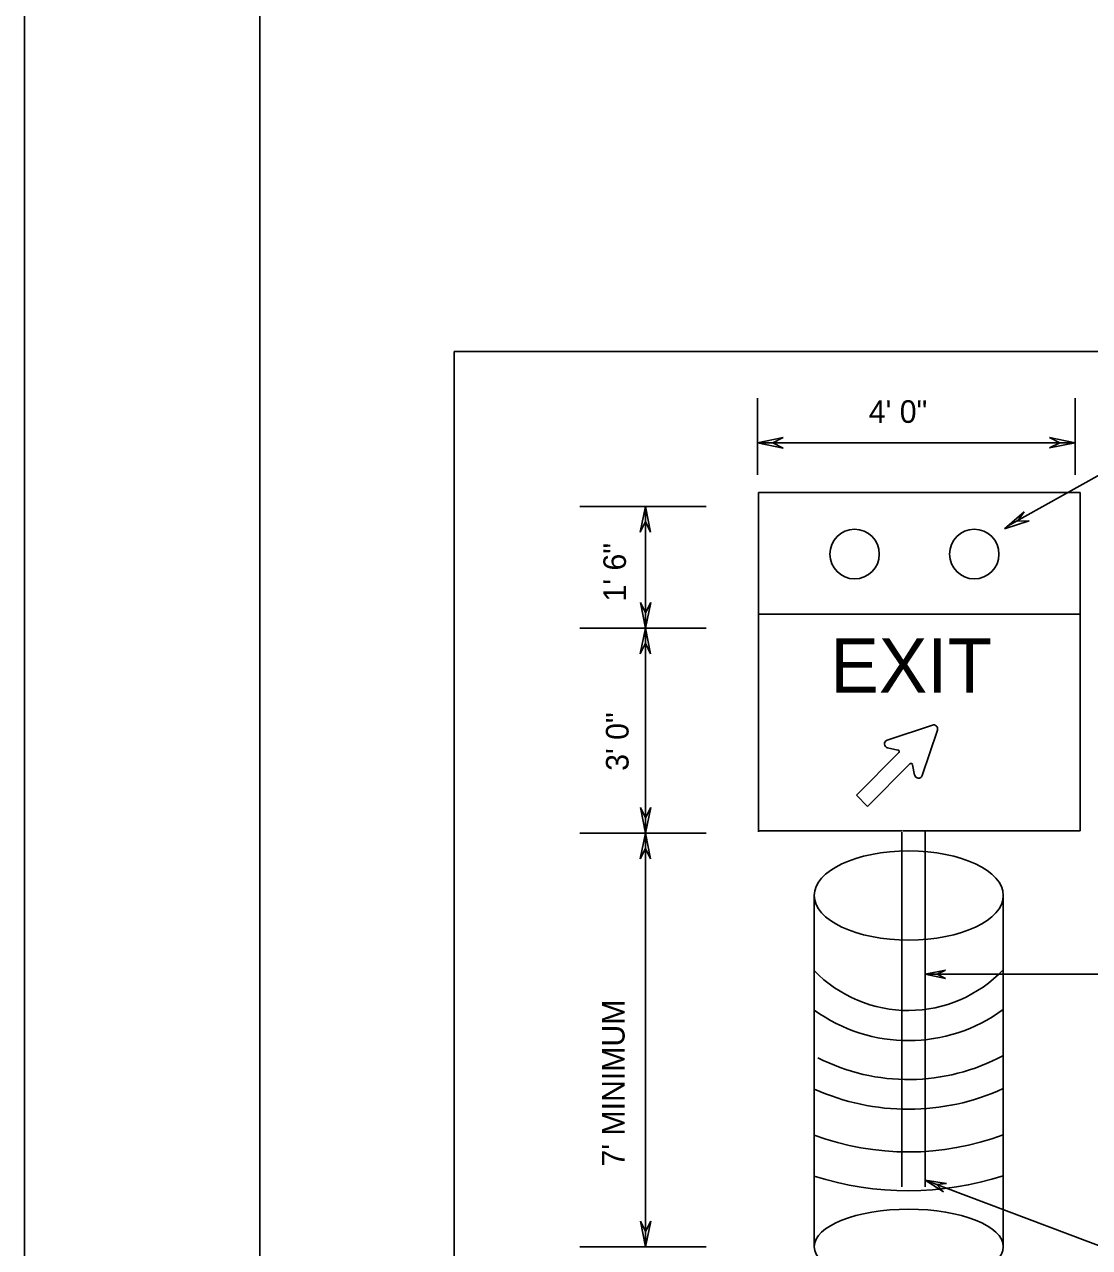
# Model space of a CAD drawing. Extents: x 0 to 34, y 0 to 22.
# Drawn here: x 0 to 5.66, y 3.25 to 9.75 of the extents above; entities that cross this region are included whole.
import ezdxf

# ---------------------------------------------------------------- set-up
doc = ezdxf.new("R2010")
doc.units = 0
for name, color, linetype in [('Level 1', 7, 'Continuous'), ('PlotBorder', 7, 'Continuous'), ('SHT-BNDRY', 7, 'Continuous'), ('SHT-FENCE', 7, 'Continuous')]:
    doc.layers.add(name, color=color, linetype=linetype)

msp = doc.modelspace()

# ---------------------------------------------------------------- linework, layer by layer
at = {"layer": 'Level 1'}
for p, q in [((3.8936, 7.3587), (3.8936, 7.7671)), ((5.5799, 7.3587), (5.5799, 7.7671)), ((5.2219, 7.0862), (6.2783, 7.6759)), ((4.0294, 7.5567), (3.8936, 7.5298)), ((3.9742, 7.5298), (4.0294, 7.5567)), ((5.5799, 7.5298), (5.444, 7.5582)), ((5.444, 7.5582), (5.4993, 7.5298)), ((3.8936, 7.5298), (5.5799, 7.5298)), ((3.8936, 7.5298), (4.0294, 7.5013)), ((4.0294, 7.5013), (3.9742, 7.5298)), ((5.4993, 7.5298), (5.444, 7.5027)), ((5.444, 7.5027), (5.5799, 7.5298)), ((3.8983, 7.2653), (5.6067, 7.2653)), ((3.8983, 5.4631), (3.8983, 7.2653)), ((5.6067, 7.2653), (5.6067, 5.4688)), ((3.6215, 7.1915), (2.9506, 7.1915)), ((3.2981, 7.1915), (3.27, 7.055)), ((3.2981, 6.5454), (3.2981, 7.1915)), ((3.325, 7.055), (3.2981, 7.1915)), ((5.3102, 7.1632), (5.2046, 7.0733)), ((5.2751, 7.1128), (5.3102, 7.1632)), ((3.27, 7.055), (3.2981, 7.1106)), ((3.2981, 7.1106), (3.325, 7.055)), ((5.2046, 7.0733), (5.3372, 7.1147)), ((5.3372, 7.1147), (5.2751, 7.1128)), ((3.2981, 6.6263), (3.2714, 6.6818)), ((3.2714, 6.6818), (3.2981, 6.5454)), ((3.2981, 6.5454), (3.3265, 6.6818)), ((3.3265, 6.6818), (3.2981, 6.6263)), ((3.8983, 6.6192), (5.6067, 6.6192)), ((3.6215, 6.5454), (2.9506, 6.5454)), ((3.2981, 6.5454), (3.27, 6.4091)), ((3.2981, 6.5454), (3.2981, 5.4555)), ((3.325, 6.4091), (3.2981, 6.5454)), ((3.27, 6.4091), (3.2981, 6.4645)), ((3.2981, 6.4645), (3.325, 6.4091)), ((4.8225, 6.0299), (4.5821, 5.9492)), ((4.8488, 6.0032), (4.7688, 5.7618)), ((4.5959, 5.954), (4.5959, 5.954)), ((4.4185, 5.6572), (4.644, 5.8836)), ((4.5845, 5.9088), (4.6397, 5.8976)), ((4.4776, 5.5978), (4.703, 5.8241)), ((4.7281, 5.7644), (4.7172, 5.8197)), ((4.4185, 5.6572), (4.4776, 5.5978)), ((3.2981, 5.5366), (3.2714, 5.592)), ((3.2714, 5.592), (3.2981, 5.4555)), ((3.2981, 5.4555), (3.3265, 5.592)), ((3.3265, 5.592), (3.2981, 5.5366)), ((4.6603, 5.4686), (3.9026, 5.4686)), ((4.6609, 5.4611), (4.6609, 5.3373)), ((5.6078, 5.4686), (4.6641, 5.4686)), ((4.7837, 5.4718), (4.7837, 5.3416)), ((3.6215, 5.4555), (2.9506, 5.4555)), ((3.2981, 5.4555), (3.27, 5.3191)), ((3.2981, 5.4555), (3.2981, 3.2591)), ((3.325, 5.3191), (3.2981, 5.4555)), ((3.27, 5.3191), (3.2981, 5.3746)), ((3.2981, 5.3746), (3.325, 5.3191)), ((4.6609, 5.385), (4.6609, 3.5773)), ((4.7837, 5.385), (4.7837, 3.5773)), ((4.1944, 5.1246), (4.1944, 3.2591)), ((5.1987, 5.1246), (5.1987, 3.2591)), ((4.8925, 4.7278), (4.7837, 4.7062)), ((4.7837, 4.7062), (4.8925, 4.6834)), ((10.6849, 4.7062), (4.7837, 4.7062)), ((4.8483, 4.7062), (4.8925, 4.7278)), ((4.8925, 4.6834), (4.8483, 4.7062)), ((4.7837, 3.6135), (4.8815, 3.5512)), ((4.8975, 3.5945), (4.7837, 3.6135)), ((4.8465, 3.5897), (4.8975, 3.5945)), ((4.8815, 3.5512), (4.8465, 3.5897)), ((3.2981, 3.3401), (3.2714, 3.3955)), ((3.2714, 3.3955), (3.2981, 3.2591)), ((3.2981, 3.2591), (3.3265, 3.3955)), ((3.3265, 3.3955), (3.2981, 3.3401)), ((3.6215, 3.2591), (2.9506, 3.2591))]:
    msp.add_line(p, q, dxfattribs=at)
msp.add_lwpolyline([(2.2822, 8.0151), (13.4527, 8.0151), (13.4527, 2.4081), (2.2822, 2.4081)], close=True, dxfattribs=at)
msp.add_lwpolyline([(9.0414, 3.0824), (6.1889, 3.0824), (4.7837, 3.6135)], dxfattribs=at)
for centre, major_axis, ratio in [((4.4093, 6.9383), (0, 0.1318), 0.996122), ((5.0449, 6.9383), (0, 0.1318), 0.996122), ((4.6967, 5.1247), (0.5021, 0), 0.471686), ((4.6967, 3.2592), (0.5021, 0), 0.39714)]:
    msp.add_ellipse(centre, major_axis=major_axis, ratio=ratio, dxfattribs=at)
for centre, major_axis, start_param, end_param in [((4.8289, 6.01), (0, 0.021), 4.390595, 6.605399), ((4.5884, 5.9295), (0, -0.021), 3.463553, 6.086), ((4.638, 5.8896), (0, 0.0084), 3.927201, 6.086644), ((4.709, 5.8184), (0, 0.0084), 4.90935, 7.068793), ((4.7488, 5.7686), (0, 0.021), 1.768402, 4.390848), ((4.6946, 5.2142), (0, -0.7003), 5.484172, 7.091219), ((4.6946, 5.2142), (0, -0.8601), 5.660135, 6.912526), ((4.6946, 5.2142), (0, -1.067), 5.813026, 6.775447), ((4.6946, 5.2142), (0, -1.2249), 5.861006, 6.709309), ((4.6946, 5.2142), (0, -1.4517), 5.93013, 6.639415), ((4.6946, 5.2142), (0, -1.6576), 5.975548, 6.593567)]:
    msp.add_ellipse(centre, major_axis=major_axis, ratio=0.996122, start_param=start_param, end_param=end_param, dxfattribs=at)
at = {"layer": 'PlotBorder'}
msp.add_lwpolyline([(0, 0), (34, 0), (34, 22), (0, 22)], close=True, dxfattribs=at)
at = {"layer": 'SHT-BNDRY'}
msp.add_lwpolyline([(1.25, 0.5), (33.5, 0.5), (33.5, 21.5), (1.25, 21.5)], close=True, dxfattribs=at)
at = {"layer": 'SHT-FENCE'}
msp.add_lwpolyline([(0, 22), (34, 22), (34, 0), (0, 0)], close=True, dxfattribs=at)

# ---------------------------------------------------------------- texts
at = {"layer": 'Level 1'}
for s, height, p in [('4\' 0"', 0.12, (4.4846, 7.6353)), ('EXIT', 0.28902, (4.2799, 6.2014))]:
    msp.add_text(s, height=height, dxfattribs=at).set_placement(p)
for s, p in [('1\' 6"', (3.1948, 6.6865)), ('3\' 0"', (3.2087, 5.7871)), ("7' MINIMUM", (3.1876, 3.6853))]:
    msp.add_text(s, height=0.12, rotation=90, dxfattribs=at).set_placement(p)

doc.saveas('drawing.dxf')
